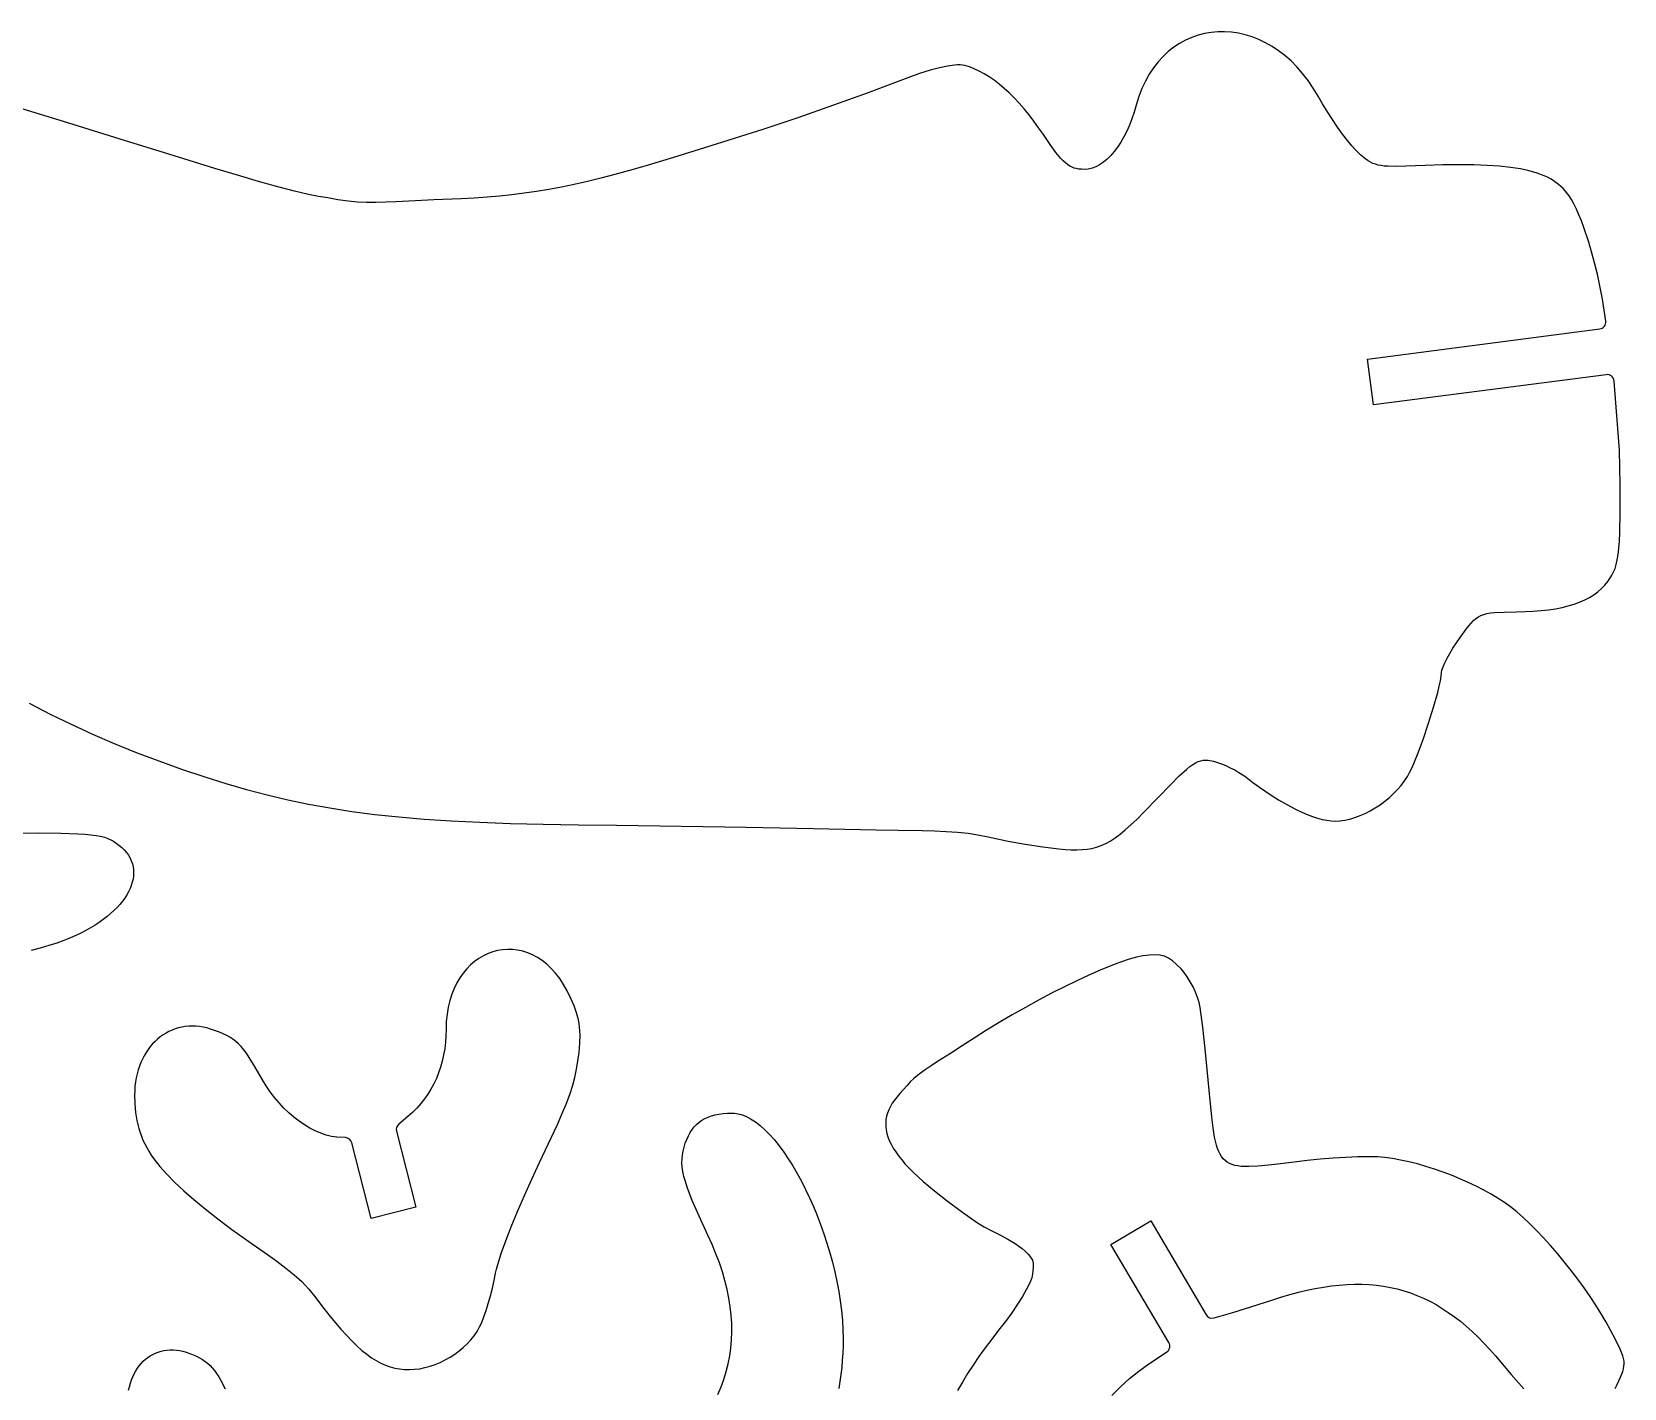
# Model space of a CAD drawing. Header units: millimetres. Extents: x 1139 to 1917, y -669 to -159.
# Drawn here: x 1351.2 to 1515.2, y -299.5 to -159.9 of the extents above; entities that cross this region are included whole.
import ezdxf

# ---------------------------------------------------------------- set-up
doc = ezdxf.new("R2010")
doc.units = ezdxf.units.MM

msp = doc.modelspace()

# ---------------------------------------------------------------- linework, layer by layer
at = {"flags": 128}
for points in [[(1458.228745, -244.090301), (1458.81885, -244.098647), (1459.369458, -244.082334), (1459.888286, -244.036726), (1460.383042, -243.957194), (1460.861434, -243.839105), (1461.331179, -243.677821), (1461.799983, -243.468709), (1462.275559, -243.207141), (1462.765616, -242.888478), (1463.277869, -242.508089), (1463.820024, -242.061344), (1464.399794, -241.543605), (1465.02489, -240.950239), (1465.703022, -240.276614), (1467.249242, -238.670057), (1468.424601, -237.43907), (1469.374484, -236.488092), (1470.144794, -235.787291), (1470.476953, -235.521383), (1470.781437, -235.306832), (1471.06398, -235.139908), (1471.33032, -235.016884), (1471.586197, -234.934031), (1471.837348, -234.887618), (1472.089515, -234.873917), (1472.348432, -234.889198), (1472.909473, -234.991797), (1473.30052, -235.102223), (1473.727368, -235.253509), (1474.17624, -235.438889), (1474.633354, -235.651602), (1475.084936, -235.884883), (1475.517203, -236.131972), (1475.916383, -236.386109), (1476.268694, -236.640527), (1476.948785, -237.15838), (1477.621481, -237.648194), (1478.285275, -238.109228), (1478.938664, -238.540739), (1479.580141, -238.941988), (1480.208203, -239.312234), (1480.821343, -239.650736), (1481.418056, -239.956753), (1481.996839, -240.229542), (1482.556187, -240.468364), (1483.094592, -240.672477), (1483.610551, -240.841142), (1484.102559, -240.973615), (1484.569112, -241.069156), (1485.008702, -241.127024), (1485.419826, -241.146477), (1485.911066, -241.122272), (1486.417904, -241.051326), (1486.936271, -240.936151), (1487.462097, -240.77925), (1487.991312, -240.583131), (1488.51985, -240.350304), (1489.043636, -240.083271), (1489.558604, -239.784547), (1490.060683, -239.456635), (1490.545803, -239.102043), (1491.009893, -238.72328), (1491.448887, -238.322851), (1491.858715, -237.903265), (1492.235303, -237.467029), (1492.574584, -237.016651), (1492.872491, -236.554636), (1493.096464, -236.139018), (1493.344651, -235.614264), (1493.892409, -234.302041), (1494.473253, -232.747322), (1495.04467, -231.079469), (1495.564151, -229.427836), (1495.989182, -227.921791), (1496.152993, -227.263785), (1496.277251, -226.690683), (1496.356641, -226.218658), (1496.385847, -225.863877), (1496.426066, -225.608475), (1496.538184, -225.267226), (1496.714415, -224.854966), (1496.946968, -224.386528), (1497.228056, -223.87674), (1497.54989, -223.340439), (1497.904686, -222.792453), (1498.284649, -222.247618), (1498.910606, -221.39738), (1499.181558, -221.051968), (1499.435338, -220.754765), (1499.680081, -220.502071), (1499.923921, -220.290187), (1500.174992, -220.115414), (1500.441425, -219.974053), (1500.731359, -219.862403), (1501.052925, -219.776767), (1501.414257, -219.713449), (1501.823489, -219.668742), (1502.818194, -219.620384), (1504.102109, -219.6021), (1504.988749, -219.582638), (1505.832839, -219.540543), (1506.634936, -219.475632), (1507.395602, -219.387716), (1508.115391, -219.276613), (1508.794866, -219.142132), (1509.434583, -218.984088), (1510.035099, -218.802295), (1510.596977, -218.59657), (1511.12077, -218.366721), (1511.60704, -218.112568), (1512.056343, -217.833921), (1512.46924, -217.530595), (1512.846287, -217.202405), (1513.188042, -216.849161), (1513.495067, -216.470681), (1513.719915, -216.152997), (1513.918791, -215.833338), (1514.093016, -215.497098), (1514.24391, -215.129668), (1514.372794, -214.716446), (1514.480987, -214.242824), (1514.569809, -213.694198), (1514.640584, -213.055961), (1514.694627, -212.313505), (1514.733266, -211.452228), (1514.769593, -209.314782), (1514.76013, -206.526777), (1514.715443, -202.971363), (1514.146889, -195.832926, 0.42876), (1513.344384, -195.182357), (1489.358103, -198.291139), (1488.747063, -193.576571), (1512.677979, -190.474966, 0.421825), (1513.290896, -189.657829), (1512.938398, -187.39902), (1512.786686, -186.548839), (1512.42807, -184.83718), (1512.00822, -183.150275), (1511.541951, -181.535907), (1511.044088, -180.041861), (1510.787938, -179.354889), (1510.529446, -178.715915), (1510.270467, -178.130912), (1510.012853, -177.605854), (1509.758454, -177.14671), (1509.509124, -176.759459), (1509.112036, -176.251972), (1508.895629, -176.016753), (1508.665952, -175.793639), (1508.421979, -175.58244), (1508.162691, -175.382974), (1507.887061, -175.195053), (1507.594067, -175.018492), (1507.282687, -174.853107), (1506.951897, -174.698709), (1506.227998, -174.422138), (1505.41419, -174.187291), (1504.502282, -173.992686), (1503.484099, -173.836833), (1502.351451, -173.718247), (1501.096157, -173.635444), (1499.710036, -173.586939), (1498.184903, -173.571241), (1496.512572, -173.586867), (1494.684861, -173.632335), (1492.693588, -173.706152), (1491.678878, -173.736238), (1490.847986, -173.723802), (1490.489292, -173.697743), (1490.161938, -173.65638), (1489.861053, -173.598156), (1489.581767, -173.521512), (1489.319206, -173.424892), (1489.068499, -173.306736), (1488.824779, -173.165487), (1488.583166, -172.999589), (1488.086796, -172.58761), (1487.540416, -172.05834), (1487.142507, -171.621787), (1486.688343, -171.065921), (1486.193803, -170.413534), (1485.674757, -169.687416), (1485.147072, -168.910358), (1484.626621, -168.105156), (1484.129276, -167.294597), (1483.670908, -166.501477), (1483.170656, -165.663597), (1482.638962, -164.882916), (1482.078425, -164.159308), (1481.491641, -163.49264), (1480.881211, -162.88279), (1480.249727, -162.329626), (1479.599794, -161.833021), (1478.934003, -161.392848), (1478.254954, -161.008977), (1477.565243, -160.681279), (1476.86747, -160.40963), (1476.16423, -160.193899), (1475.458123, -160.033955), (1474.751743, -159.929676), (1474.047692, -159.880931), (1473.348562, -159.887591), (1472.656955, -159.949529), (1471.975466, -160.066615), (1471.306695, -160.238724), (1470.653239, -160.465728), (1470.017691, -160.747495), (1469.402654, -161.0839), (1468.810721, -161.474814), (1468.244494, -161.920107), (1467.706567, -162.419655), (1467.199538, -162.973327), (1466.726007, -163.580995), (1466.28857, -164.242531), (1465.889823, -164.957808), (1465.532363, -165.726699), (1465.218792, -166.549072), (1464.951702, -167.424802), (1464.74071, -168.145758), (1464.505123, -168.83571), (1464.246675, -169.492521), (1463.967092, -170.114049), (1463.668113, -170.698156), (1463.35147, -171.242699), (1463.018895, -171.745536), (1462.672119, -172.204533), (1462.312878, -172.617544), (1461.942903, -172.982432), (1461.563928, -173.297054), (1461.177685, -173.559273), (1460.785908, -173.766944), (1460.390327, -173.917934), (1459.992679, -174.010095), (1459.594693, -174.04129), (1459.314364, -174.034064), (1459.051147, -174.010587), (1458.801861, -173.968155), (1458.563327, -173.904069), (1458.332368, -173.81563), (1458.105802, -173.700136), (1457.880451, -173.554885), (1457.653138, -173.377178), (1457.420679, -173.164315), (1457.179901, -172.913594), (1456.66066, -172.28778), (1456.06998, -171.478126), (1455.38243, -170.463033), (1454.897784, -169.752481), (1454.40502, -169.072866), (1453.905253, -168.425164), (1453.399601, -167.810358), (1452.889183, -167.229429), (1452.375117, -166.683351), (1451.858514, -166.173109), (1451.340496, -165.69968), (1450.82218, -165.264044), (1450.304678, -164.867183), (1449.789112, -164.510077), (1449.276597, -164.1937), (1448.768252, -163.919038), (1448.265191, -163.687069), (1447.768531, -163.49877), (1447.279392, -163.355126), (1447.05574, -163.312527), (1446.804648, -163.289689), (1446.525467, -163.286766), (1446.217553, -163.303916), (1445.512953, -163.399076), (1444.68569, -163.576436), (1443.730607, -163.837267), (1442.642547, -164.18283), (1441.416355, -164.614398), (1440.046873, -165.133238), (1437.253589, -166.185272), (1433.788548, -167.434414), (1430.092745, -168.724296), (1426.60717, -169.89856), (1420.481422, -171.826518), (1417.30126, -172.818631), (1414.343335, -173.713766), (1412.775471, -174.166173), (1411.273589, -174.578476), (1409.829564, -174.952554), (1408.435268, -175.290292), (1407.082565, -175.593574), (1405.76333, -175.864278), (1404.469432, -176.104291), (1403.19274, -176.315492), (1401.925127, -176.499767), (1400.658457, -176.658997), (1399.384606, -176.795062), (1398.095442, -176.909849), (1396.782834, -177.005236), (1395.438652, -177.083109), (1392.623056, -177.193839), (1390.730964, -177.277719), (1388.691184, -177.385261), (1387.662242, -177.428392), (1386.651979, -177.454021), (1385.678928, -177.454342), (1384.761622, -177.421548), (1383.790335, -177.323778), (1382.74885, -177.165089), (1381.709419, -176.986479), (1380.744286, -176.828941), (1379.705641, -176.630792), (1378.288512, -176.294161), (1376.555363, -175.839096), (1374.568671, -175.285648), (1372.390906, -174.653867), (1370.084536, -173.963803), (1365.335878, -172.489022), (1360.336692, -170.914858), (1354.940009, -169.243235), (1349.535062, -167.598698)], [(1390.107396, -297.616512), (1390.636155, -297.5949), (1391.169675, -297.530515), (1391.70473, -297.425306), (1392.238098, -297.281236), (1392.766557, -297.100256), (1393.286883, -296.884322), (1393.795851, -296.635393), (1394.290238, -296.355419), (1394.76682, -296.046359), (1395.222376, -295.710168), (1395.653683, -295.348799), (1396.057514, -294.96421), (1396.430646, -294.558357), (1396.76986, -294.133195), (1397.071927, -293.690678), (1397.333628, -293.232761), (1397.547425, -292.771532), (1397.772565, -292.199187), (1398.002285, -291.538404), (1398.229821, -290.811872), (1398.448408, -290.042275), (1398.651282, -289.252298), (1398.83168, -288.464627), (1398.982838, -287.701945), (1399.071871, -287.283001), (1399.197281, -286.804236), (1399.548039, -285.684925), (1400.016724, -284.379363), (1400.584948, -282.922894), (1401.234323, -281.350865), (1401.946463, -279.698624), (1402.702981, -278.001518), (1403.485487, -276.294891), (1404.381723, -274.40939), (1405.343017, -272.372939), (1405.808039, -271.337743), (1406.241302, -270.312372), (1406.626797, -269.312684), (1406.948514, -268.35453), (1407.154401, -267.554286), (1407.323443, -266.678379), (1407.567825, -264.974429), (1407.659416, -264.006878), (1407.679962, -263.140124), (1407.66377, -262.736585), (1407.630024, -262.348699), (1407.5788, -261.973281), (1407.510166, -261.607144), (1407.320945, -260.889991), (1407.062924, -260.171776), (1406.736667, -259.427036), (1406.342731, -258.630304), (1405.97278, -257.967536), (1405.576802, -257.36326), (1405.157274, -256.816693), (1404.716671, -256.327052), (1404.257472, -255.893556), (1403.782153, -255.515426), (1403.293192, -255.19188), (1402.793067, -254.922138), (1402.284253, -254.705418), (1401.769229, -254.540941), (1401.25047, -254.427924), (1400.730453, -254.365585), (1400.211659, -254.353146), (1399.696561, -254.389826), (1399.187635, -254.474842), (1398.687363, -254.607414), (1398.198219, -254.786761), (1397.722681, -255.012103), (1397.263223, -255.282658), (1396.822328, -255.597646), (1396.402469, -255.956285), (1396.006123, -256.357796), (1395.635768, -256.801395), (1395.293881, -257.286303), (1394.982939, -257.811741), (1394.705419, -258.376922), (1394.4638, -258.981073), (1394.260554, -259.623407), (1394.098165, -260.303146), (1393.979106, -261.019507), (1393.905851, -261.771711), (1393.880883, -262.558978), (1393.865024, -263.250079), (1393.817588, -263.926257), (1393.738791, -264.587025), (1393.628838, -265.231896), (1393.487948, -265.860382), (1393.316331, -266.472), (1393.114198, -267.066257), (1392.881766, -267.642673), (1392.619243, -268.200757), (1392.326843, -268.740022), (1392.004779, -269.259981), (1391.653261, -269.76015), (1391.272504, -270.240037), (1390.862718, -270.69916), (1390.424119, -271.137032), (1389.956917, -271.553161), (1389.003258, -272.371615, 0.285197), (1388.776696, -273.088994), (1390.769073, -280.900332), (1386.162554, -282.075281), (1384.174291, -274.280067, 0.327786), (1383.521845, -273.744251), (1382.620307, -273.695466), (1382.076775, -273.610597), (1381.524778, -273.471885), (1380.967398, -273.281563), (1380.407714, -273.041874), (1379.848803, -272.755048), (1379.293748, -272.423326), (1378.745623, -272.048946), (1378.207511, -271.634143), (1377.682489, -271.181154), (1377.173637, -270.692216), (1376.684032, -270.169566), (1376.216757, -269.615445), (1375.774889, -269.032084), (1375.361507, -268.421723), (1374.979688, -267.786598), (1374.238479, -266.497479), (1373.609128, -265.479315), (1373.322122, -265.05793), (1373.045948, -264.687584), (1372.774894, -264.36272), (1372.50325, -264.077765), (1372.225305, -263.82716), (1371.93535, -263.605338), (1371.627668, -263.406731), (1371.296555, -263.225779), (1370.936296, -263.056912), (1370.541182, -262.894568), (1369.623541, -262.567184), (1369.24077, -262.451688), (1368.860807, -262.362579), (1368.484259, -262.299322), (1368.111741, -262.261392), (1367.743867, -262.248254), (1367.38125, -262.259381), (1367.024501, -262.294242), (1366.674236, -262.352308), (1366.331063, -262.433047), (1365.9956, -262.535928), (1365.668458, -262.660424), (1365.350251, -262.806001), (1365.041591, -262.972132), (1364.743089, -263.158286), (1364.455363, -263.36393), (1364.17902, -263.58854), (1363.914679, -263.831581), (1363.662947, -264.092524), (1363.424442, -264.370837), (1363.199775, -264.665991), (1362.989558, -264.977459), (1362.794406, -265.304708), (1362.614928, -265.647208), (1362.451742, -266.004428), (1362.305459, -266.375841), (1362.17669, -266.760913), (1362.066053, -267.159115), (1361.974153, -267.569918), (1361.901612, -267.992791), (1361.849035, -268.427204), (1361.81704, -268.872625), (1361.806239, -269.328527), (1361.830283, -270.261264), (1361.906439, -271.146174), (1362.040745, -271.991613), (1362.131589, -272.40214), (1362.239236, -272.805935), (1362.36444, -273.204038), (1362.507956, -273.597493), (1362.670536, -273.987349), (1362.852937, -274.374646), (1363.055914, -274.760428), (1363.280222, -275.145742), (1363.526612, -275.531632), (1363.795845, -275.91914), (1364.405845, -276.703188), (1365.116259, -277.506248), (1365.933127, -278.33667), (1366.862487, -279.202808), (1367.910373, -280.113019), (1369.082828, -281.075654), (1370.385885, -282.099066), (1371.825587, -283.191614), (1373.585365, -284.450818), (1375.499854, -285.787405), (1376.454321, -286.475209), (1377.374517, -287.170952), (1378.23612, -287.870826), (1379.014819, -288.571031), (1379.375405, -288.939616), (1379.737543, -289.348995), (1380.456987, -290.242597), (1381.154152, -291.156763), (1381.810045, -291.996419), (1382.445412, -292.761858), (1383.049538, -293.461461), (1383.625783, -294.097501), (1384.177501, -294.672251), (1384.708052, -295.187986), (1385.220795, -295.646977), (1385.719085, -296.051505), (1386.206282, -296.40384), (1386.685742, -296.706257), (1387.160824, -296.961031), (1387.634885, -297.170435), (1388.111284, -297.336742), (1388.593375, -297.462231), (1389.08452, -297.549172), (1389.588073, -297.59984), (1390.107396, -297.616512)], [(1462.420677, -300.298141), (1463.328806, -299.395162), (1464.258617, -298.558028), (1465.225266, -297.772384), (1466.243913, -297.023883), (1467.32971, -296.298176), (1468.088055, -295.802627, 0.401022), (1468.311954, -294.842997), (1462.339324, -284.731984), (1466.432534, -282.314103), (1472.145797, -291.986035, 0.3426), (1472.958924, -292.308081), (1474.898606, -291.743946), (1476.752243, -291.166691), (1478.921702, -290.46179), (1479.849875, -290.165929), (1480.759213, -289.899422), (1481.650253, -289.6624), (1482.523523, -289.454995), (1483.379559, -289.277342), (1484.218892, -289.129574), (1485.042054, -289.011822), (1485.849583, -288.924225), (1486.642006, -288.866908), (1487.419857, -288.840012), (1488.183673, -288.843666), (1488.93398, -288.878004), (1489.671319, -288.94316), (1490.396213, -289.039267), (1491.109204, -289.166455), (1491.810821, -289.324863), (1492.501593, -289.514619), (1493.18206, -289.735861), (1493.852752, -289.988719), (1494.514197, -290.273327), (1495.166935, -290.589817), (1495.811497, -290.938324), (1496.448412, -291.318981), (1497.078217, -291.731921), (1497.701443, -292.177275), (1498.318623, -292.655181), (1498.93029, -293.16577), (1499.536976, -293.709173), (1500.139215, -294.285527), (1500.737539, -294.894961), (1501.332484, -295.537612), (1501.924578, -296.213611), (1503.558808, -298.117643), (1504.870665, -299.611084)]]:
    msp.add_lwpolyline(points, format="xyb", dxfattribs=at)
for points in [[(1350.963906, -229.013742), (1353.113168, -230.12474), (1355.284771, -231.184161), (1357.483311, -232.194443), (1359.713384, -233.158036), (1361.979585, -234.077379), (1364.286508, -234.954918), (1366.638752, -235.793093), (1369.04091, -236.594349), (1371.211334, -237.272058), (1373.342108, -237.888766), (1375.455411, -238.44708), (1377.573422, -238.949609), (1379.718323, -239.398959), (1381.912294, -239.797739), (1384.177513, -240.148556), (1386.536167, -240.454019), (1389.010429, -240.716735), (1391.622486, -240.93931), (1394.394515, -241.124352), (1397.348696, -241.274469), (1400.507213, -241.392271), (1403.892241, -241.480363), (1407.525966, -241.541352), (1411.430567, -241.577848), (1424.795679, -241.779016), (1431.728563, -241.895306), (1438.159437, -242.040805), (1440.44667, -242.082799), (1442.913097, -242.123895), (1444.156442, -242.159215), (1445.376104, -242.212443), (1446.549258, -242.289624), (1447.65308, -242.396801), (1448.64321, -242.550391), (1449.702803, -242.764865), (1451.741026, -243.206067), (1453.517655, -243.526206), (1455.33307, -243.799632), (1456.974393, -243.997337), (1457.663245, -244.058723), (1458.228745, -244.090301)], [(1349.024702, -242.375759), (1351.931069, -242.372089), (1354.216702, -242.392693), (1355.976117, -242.448046), (1356.688031, -242.492026), (1357.303831, -242.548617), (1357.835333, -242.619133), (1358.294355, -242.704879), (1358.692705, -242.807166), (1359.042202, -242.927302), (1359.354661, -243.066597), (1359.641893, -243.226357), (1359.915711, -243.407896), (1360.187935, -243.612517), (1360.481965, -243.861893), (1360.743457, -244.121224), (1360.972761, -244.389834), (1361.170233, -244.667052), (1361.336223, -244.952202), (1361.471082, -245.244604), (1361.575162, -245.543587), (1361.648813, -245.848476), (1361.692388, -246.158596), (1361.706241, -246.47327), (1361.690722, -246.791824), (1361.646179, -247.113582), (1361.57297, -247.437871), (1361.471444, -247.764012), (1361.341952, -248.091337), (1361.184844, -248.419163), (1361.000477, -248.746818), (1360.789197, -249.07363), (1360.551359, -249.39892), (1360.287315, -249.722013), (1359.997414, -250.042238), (1359.68201, -250.358914), (1359.341454, -250.671371), (1358.976098, -250.978928), (1358.586293, -251.280917), (1358.172391, -251.576658), (1357.734743, -251.865478), (1357.273702, -252.146703), (1356.789619, -252.419654), (1356.282847, -252.68366), (1355.753737, -252.938042), (1355.202636, -253.182129), (1354.535115, -253.447371), (1353.785906, -253.712359), (1352.966317, -253.974764), (1352.087654, -254.232262), (1351.161228, -254.482526)], [(1514.249765, -299.56941), (1514.4594, -299.164436), (1514.806109, -298.419446), (1515.044907, -297.812812), (1515.121515, -297.541834), (1515.168359, -297.281997), (1515.184511, -297.025481), (1515.169039, -296.764469), (1515.121014, -296.491148), (1515.039509, -296.197695), (1514.923597, -295.876299), (1514.772343, -295.519138), (1514.36011, -294.666265), (1513.795375, -293.576542), (1513.33921, -292.742129), (1512.831763, -291.88093), (1512.278647, -290.999857), (1511.685469, -290.105817), (1511.057841, -289.205721), (1510.401378, -288.306476), (1509.721687, -287.414994), (1509.02438, -286.53818), (1508.315068, -285.682945), (1507.599361, -284.856201), (1506.882874, -284.064852), (1506.171214, -283.315812), (1505.469992, -282.615988), (1504.784822, -281.972287), (1504.121313, -281.391621), (1503.485076, -280.880901), (1502.867182, -280.433429), (1502.197845, -279.992975), (1501.482598, -279.561721), (1500.726983, -279.141843), (1499.936538, -278.735521), (1499.116801, -278.344932), (1498.273313, -277.972257), (1497.411613, -277.619672), (1496.537235, -277.289359), (1495.655723, -276.983494), (1494.772612, -276.704256), (1493.893441, -276.453822), (1493.023751, -276.234375), (1492.169082, -276.048092), (1491.334967, -275.89715), (1490.526948, -275.783729), (1489.786349, -275.728069), (1488.848368, -275.708844), (1487.751202, -275.724135), (1486.533049, -275.772025), (1485.232102, -275.850599), (1483.886559, -275.957935), (1482.534611, -276.092121), (1481.214461, -276.251235), (1479.795656, -276.436465), (1478.554437, -276.58484), (1477.477629, -276.685746), (1476.552064, -276.728565), (1476.141884, -276.724876), (1475.764573, -276.702684), (1475.418489, -276.660661), (1475.101984, -276.597483), (1474.813412, -276.511823), (1474.551126, -276.40235), (1474.313484, -276.267741), (1474.098833, -276.106668), (1473.905531, -275.917804), (1473.731929, -275.699821), (1473.576383, -275.451391), (1473.437248, -275.17119), (1473.312873, -274.857892), (1473.201616, -274.510166), (1473.011864, -273.706127), (1472.854823, -272.748462), (1472.717321, -271.626551), (1472.448259, -268.847534), (1472.043888, -264.587745), (1471.803181, -262.381471), (1471.53618, -260.340322), (1471.432308, -259.842215), (1471.267703, -259.312747), (1471.052235, -258.767901), (1470.795775, -258.223656), (1470.508192, -257.695993), (1470.199353, -257.200895), (1469.879126, -256.754342), (1469.557387, -256.37232), (1469.098153, -255.901626), (1468.677165, -255.533417), (1468.473634, -255.385206), (1468.27081, -255.259568), (1468.065739, -255.155488), (1467.855474, -255.071951), (1467.637059, -255.007939), (1467.407545, -254.962436), (1466.903414, -254.922899), (1466.319466, -254.945212), (1465.63209, -255.02125), (1464.986095, -255.146327), (1464.209757, -255.362556), (1463.316241, -255.66338), (1462.318711, -256.042238), (1461.230331, -256.492577), (1460.064265, -257.007837), (1458.83368, -257.581462), (1457.55174, -258.206891), (1456.231611, -258.877571), (1454.886455, -259.586941), (1453.52944, -260.328447), (1452.173728, -261.095528), (1450.832486, -261.881631), (1449.518878, -262.680193), (1448.246068, -263.48466), (1447.027221, -264.288474), (1445.812476, -265.073157), (1444.492704, -265.905369), (1443.833595, -266.334082), (1443.196426, -266.768417), (1442.597258, -267.206289), (1442.05216, -267.645608), (1441.683114, -267.99845), (1441.310771, -268.405257), (1440.607448, -269.204481), (1440.315243, -269.53656), (1440.05475, -269.868593), (1439.826299, -270.201119), (1439.630213, -270.534683), (1439.46682, -270.869831), (1439.336449, -271.207106), (1439.239427, -271.547047), (1439.176078, -271.890203), (1439.146731, -272.237117), (1439.151716, -272.588328), (1439.191355, -272.944384), (1439.265976, -273.305828), (1439.375907, -273.6732), (1439.521477, -274.04705), (1439.703011, -274.427917), (1439.920835, -274.816345), (1440.175278, -275.212878), (1440.466665, -275.618059), (1440.795326, -276.032432), (1441.161586, -276.456544), (1441.565773, -276.890933), (1442.008214, -277.336145), (1443.009161, -278.261214), (1444.167048, -279.236098), (1445.484491, -280.265147), (1446.964102, -281.352707), (1448.608503, -282.503128), (1449.298411, -282.92804), (1450.071197, -283.341702), (1450.887728, -283.758117), (1451.708862, -284.191287), (1452.495464, -284.655223), (1452.863583, -284.903101), (1453.208393, -285.163923), (1453.525, -285.439436), (1453.808512, -285.731393), (1454.054037, -286.041544), (1454.256683, -286.371641), (1454.313943, -286.523971), (1454.340817, -286.693841), (1454.331468, -287.065898), (1454.284729, -287.447207), (1454.256683, -287.797163), (1454.238646, -287.965098), (1454.18572, -288.172596), (1453.982301, -288.694485), (1453.660627, -289.339235), (1453.234901, -290.083248), (1452.71933, -290.902932), (1452.128113, -291.774697), (1451.475453, -292.674941), (1450.775555, -293.580074), (1450.064829, -294.487753), (1449.389583, -295.387438), (1448.749685, -296.279773), (1448.145005, -297.165393), (1447.575409, -298.044943), (1447.04077, -298.919058), (1446.540951, -299.788384)], [(1421.865789, -300.181806), (1422.199009, -299.410215), (1422.48848, -298.628893), (1422.734323, -297.837768), (1422.93667, -297.036769), (1423.095646, -296.225817), (1423.211378, -295.404842), (1423.28399, -294.573774), (1423.313615, -293.732535), (1423.300377, -292.881055), (1423.244402, -292.019259), (1423.145815, -291.147076), (1423.004748, -290.264432), (1422.821326, -289.371255), (1422.595673, -288.46747), (1422.327921, -287.553005), (1422.018193, -286.627789), (1421.666615, -285.691745), (1421.273319, -284.7448), (1420.838428, -283.786886), (1419.929963, -281.826553), (1419.225729, -280.201075), (1418.945873, -279.496282), (1418.711878, -278.85406), (1418.522018, -278.267354), (1418.374558, -277.729118), (1418.267769, -277.232301), (1418.19992, -276.769858), (1418.169276, -276.334739), (1418.174106, -275.919896), (1418.212682, -275.518275), (1418.28327, -275.122835), (1418.384138, -274.72652), (1418.513558, -274.322288), (1418.664372, -273.927416), (1418.83181, -273.561465), (1419.016608, -273.223959), (1419.219501, -272.914421), (1419.441223, -272.632379), (1419.68251, -272.377355), (1419.944101, -272.148873), (1420.226729, -271.946462), (1420.53113, -271.769642), (1420.858039, -271.617942), (1421.208192, -271.490884), (1421.582325, -271.387993), (1421.981173, -271.308794), (1422.405475, -271.252811), (1422.855962, -271.219568), (1423.333373, -271.208594), (1423.565558, -271.218206), (1423.799857, -271.24679), (1424.274049, -271.359369), (1424.754476, -271.543337), (1425.239662, -271.795686), (1425.728129, -272.113418), (1426.218399, -272.493526), (1426.708995, -272.933012), (1427.198441, -273.428873), (1427.685263, -273.978108), (1428.167977, -274.577713), (1428.645112, -275.224685), (1429.115192, -275.916026), (1429.576734, -276.648729), (1430.028267, -277.419797), (1430.468311, -278.226223), (1430.895392, -279.065009), (1431.308029, -279.933149), (1431.704748, -280.827645), (1432.084072, -281.745492), (1432.444525, -282.683689), (1432.784627, -283.639236), (1433.102904, -284.609128), (1433.397878, -285.590363), (1433.668072, -286.579939), (1433.912009, -287.574857), (1434.128214, -288.572113), (1434.315208, -289.568703), (1434.471514, -290.561626), (1434.595656, -291.547881), (1434.686158, -292.524467), (1434.741542, -293.488379), (1434.760332, -294.436616), (1434.751404, -295.191109), (1434.724544, -295.938027), (1434.679633, -296.677623), (1434.616557, -297.410158), (1434.535197, -298.135891), (1434.435439, -298.855081), (1434.317169, -299.567982)], [(1361.194747, -299.760183), (1361.273718, -299.389229), (1361.370077, -299.033107), (1361.483276, -298.692209), (1361.612778, -298.366926), (1361.758034, -298.057648), (1361.9185, -297.764768), (1362.093635, -297.488672), (1362.282897, -297.229753), (1362.485738, -296.988404), (1362.701615, -296.765011), (1362.929985, -296.559967), (1363.170307, -296.373664), (1363.422034, -296.20649), (1363.684621, -296.058836), (1363.957529, -295.931093), (1364.240211, -295.823653), (1364.532124, -295.736907), (1364.832724, -295.67124), (1365.141468, -295.627049), (1365.457811, -295.604722), (1365.781211, -295.60465), (1366.111122, -295.627222), (1366.447004, -295.67283), (1366.78831, -295.741865), (1367.134496, -295.834718), (1367.485023, -295.951778), (1367.839341, -296.093437), (1368.196911, -296.260084), (1368.798439, -296.596033), (1369.07082, -296.780319), (1369.327833, -296.980631), (1369.572143, -297.200839), (1369.806413, -297.444805), (1370.033312, -297.716394), (1370.255502, -298.019468), (1370.475648, -298.357898), (1370.696417, -298.735547), (1371.150478, -299.623958)]]:
    msp.add_lwpolyline(points, dxfattribs=at)

doc.saveas('drawing.dxf')
